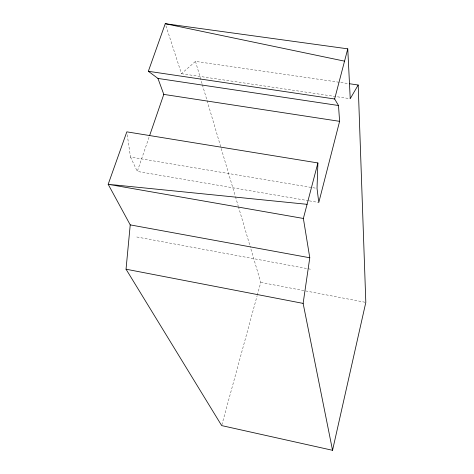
<?xml version="1.0" encoding="UTF-8"?>
<svg xmlns="http://www.w3.org/2000/svg" width="474" height="474" viewBox="0 0 474 474"><rect width="100%" height="100%" fill="white"/><g stroke="black" fill="none" stroke-linecap="round" stroke-linejoin="round"><path stroke-width="0.36" stroke-dasharray="2.37 1.78" d="M221.868 424.876L257.08 295.93M257.269 295.219L260.771 282.397L250.1 246.273M308.586 200.733L137.288 171.428L149.334 136.411M165.941 25.815L181.477 73.701L195.478 61.407L348.663 83.62M181.477 73.701L350.233 98.705M127.239 134.723L130.48 157.03L316.294 188.279M309.315 200.858L318.789 202.481M136.802 236.988L307.33 268.622M308.059 268.758L311.685 269.433M260.771 282.397L365.099 302.252M130.48 157.03L137.288 171.428M195.478 61.407L202.173 84.07M202.386 84.781L235.24 195.981M235.448 196.692L238.173 205.9M238.381 206.605L249.893 245.562"/><path stroke-width="0.71" d="M349.391 83.726L358.19 85.006L365.821 302.388L332.547 450.3L221.672 425.593L126.037 269.208L130.232 224.883L108.179 184.297L126.819 131.843L317.9 162.943L317.023 188.397L318.789 202.481L339.609 121.338L338.495 105.512L334.638 98.989L347.762 48.84L165.254 23.7L148.344 71.284L157.955 78.435L338.495 105.512M332.547 450.3L303.123 303.396L309.783 257.767L303.372 218.461L317.9 162.943M149.577 135.712L163.791 94.397L157.955 78.435M358.19 85.006L350.233 98.705L347.762 48.84M307.075 204.318L108.179 184.297L303.372 218.461M148.344 71.284L334.638 98.989M163.791 94.397L339.609 121.338M130.232 224.883L309.783 257.767M126.037 269.208L303.123 303.396M165.254 23.7L344.539 61.152"/></g></svg>
